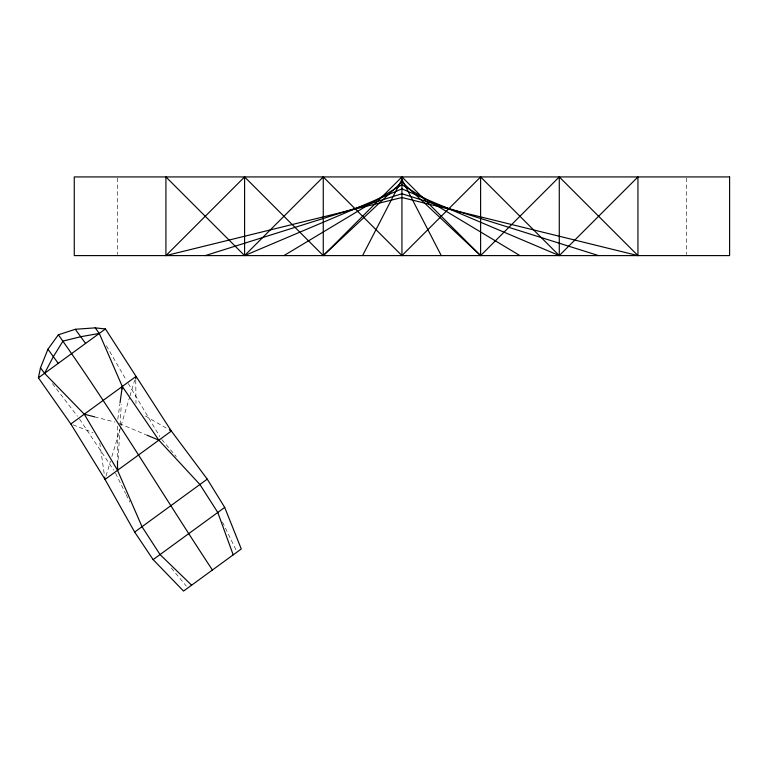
<?xml version="1.0" encoding="UTF-8"?>
<svg xmlns="http://www.w3.org/2000/svg" width="768" height="768" viewBox="0 0 768 768"><rect width="100%" height="100%" fill="white"/><g stroke="black" fill="none" stroke-linecap="round" stroke-linejoin="round"><path stroke-width="0.58" stroke-dasharray="3.84 2.88" d="M118.147 459.523L119.837 429.581M120.115 424.79L121.267 404.429M117.792 419.184L119.875 403.997M106.051 475.997L110.486 461.155M111.85 456.586L120.72 426.902M121.056 425.76L129.581 397.219M129.917 396.077L134.698 380.093M94.522 416.832L115.037 422.102M73.046 424.848L93.005 432.605M119.501 423.61L145.738 434.65M145.411 416.026L168.25 429.245M161.779 439.498L176.266 456.595M171.341 568.08L186.346 586.128M52.426 383.597L77.453 416.256M79.536 419.098L113.702 470.179M128.266 383.558L159.811 436.55M106.368 345.715L126.48 380.496M115.546 473.213L125.597 493.546M126.125 494.611L129.83 502.099M222.49 522.077L235.987 549.926M99.744 442.982L104.352 474.72M135.754 380.179L136.003 403.594M117.331 426.259L117.485 459.59M686.333 178.118L686.333 254.41M117.533 178.118L117.533 254.41"/><path stroke-width="1.15" d="M117.667 467.904L117.533 470.304L142.013 526.714L160.042 554.563L191.626 585.178M122.15 388.867L122.285 386.467L99.274 333.437L95.203 327.859L75.293 329.28L58.358 334.79L47.933 349.229L40.493 367.757L38.4 377.827L70.829 423.994L105.034 479.424L134.669 532.061L153.12 559.613L183.542 591.072L241.277 548.966L224.707 507.408L207.245 479.136L171.36 431.05L105.437 328.944L95.203 327.859M120.038 402.826L122.285 386.467L158.861 440.17L199.91 484.493L217.776 512.467L233.194 554.861M362.592 255.6L401.933 179.424L441.264 255.6M117.494 460.781L117.533 470.304L84.259 414.192L44.563 373.334L53.357 356.659L62.966 341.107L80.717 336.72L99.274 333.437M165.917 255.6L244.589 176.928L323.261 255.6L401.933 181.92L480.605 255.6L559.277 176.928L637.949 255.6L637.949 176.928L559.277 255.6L401.933 188.88L244.589 255.6L165.917 176.928L165.917 255.6L401.933 197.53L637.949 255.6M559.277 176.928L559.277 255.6L480.605 176.928L401.933 255.6L323.261 176.928L244.589 255.6L244.589 176.928M480.605 176.928L480.605 255.6L401.933 176.928L323.261 255.6L323.261 176.928M38.4 377.827L105.437 328.944M70.829 423.994L135.715 376.675L135.744 379.008M134.669 532.061L207.245 479.136M153.12 559.613L224.707 507.408M283.92 255.6L401.933 184.723L519.936 255.6M205.248 255.6L401.933 193.728L598.608 255.6M84.259 414.192L94.522 416.832M146.832 435.11L158.861 440.17M169.286 429.85L171.36 431.05L105.034 479.424L104.688 477.072M75.293 329.28L85.594 343.411M58.358 334.79C112.646 411.206 160.867 491.741 212.41 570.019M47.933 349.229L58.243 363.36M40.493 367.757L44.563 373.334M401.933 176.928L401.933 255.6M729.6 176.928L74.266 176.928L74.266 255.6L729.6 255.6L729.6 176.928"/></g></svg>
